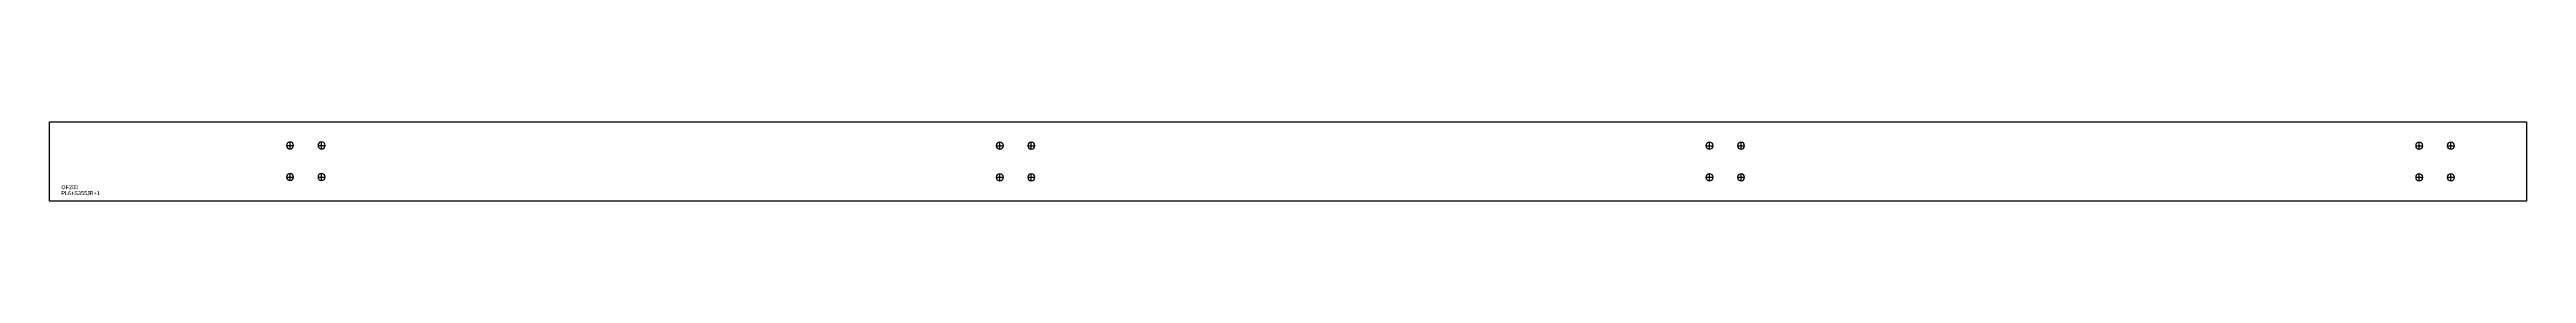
# Model space of a CAD drawing. Extents: x 0 to 6282, y 0 to 200.
import ezdxf

# ---------------------------------------------------------------- set-up
doc = ezdxf.new("R2010")
doc.units = 0
for name, color, linetype in [('18', 7, 'CONTINUOUS'), ('CUT', 7, 'CONTINUOUS'), ('SCRIBE', 3, 'CONTINUOUS'), ('TEXT', 7, 'CONTINUOUS')]:
    doc.layers.add(name, color=color, linetype=linetype)

msp = doc.modelspace()

# ---------------------------------------------------------------- linework, layer by layer
at = {"layer": '18', "color": 7, "linetype": 'CONTINUOUS'}
for p, q in [((601, 140.7), (619, 140.7)), ((610, 131.7), (610, 149.7)), ((681, 140.7), (699, 140.7)), ((690, 131.7), (690, 149.7)), ((2401, 140), (2419, 140)), ((2410, 131), (2410, 149)), ((2481, 140), (2499, 140)), ((2490, 131), (2490, 149)), ((4201, 140), (4219, 140)), ((4210, 131), (4210, 149)), ((4281, 140), (4299, 140)), ((4290, 131), (4290, 149)), ((6001, 140), (6019, 140)), ((6010, 131), (6010, 149)), ((6081, 140), (6099, 140)), ((6090, 131), (6090, 149)), ((610, 51.7), (610, 69.7)), ((690, 51.7), (690, 69.7)), ((2410, 51), (2410, 69)), ((2490, 51), (2490, 69)), ((4210, 51), (4210, 69)), ((4290, 51), (4290, 69)), ((6010, 51), (6010, 69)), ((6090, 51), (6090, 69)), ((601, 60.7), (619, 60.7)), ((681, 60.7), (699, 60.7)), ((2401, 60), (2419, 60)), ((2481, 60), (2499, 60)), ((4201, 60), (4219, 60)), ((4281, 60), (4299, 60)), ((6001, 60), (6019, 60)), ((6081, 60), (6099, 60))]:
    msp.add_line(p, q, dxfattribs=at)
for points in [[(610, 149.7, 1), (610, 131.7, 1)], [(690, 149.7, 1), (690, 131.7, 1)], [(2410, 149, 1), (2410, 131, 1)], [(2490, 149, 1), (2490, 131, 1)], [(4210, 149, 1), (4210, 131, 1)], [(4290, 149, 1), (4290, 131, 1)], [(6010, 149, 1), (6010, 131, 1)], [(6090, 149, 1), (6090, 131, 1)], [(610, 69.7, 1), (610, 51.7, 1)], [(690, 69.7, 1), (690, 51.7, 1)], [(2410, 69, 1), (2410, 51, 1)], [(2490, 69, 1), (2490, 51, 1)], [(4210, 69, 1), (4210, 51, 1)], [(4290, 69, 1), (4290, 51, 1)], [(6010, 69, 1), (6010, 51, 1)], [(6090, 69, 1), (6090, 51, 1)]]:
    msp.add_lwpolyline(points, format="xyb", close=True, dxfattribs=at)
at = {"layer": 'CUT', "color": 7, "linetype": 'CONTINUOUS'}
msp.add_lwpolyline([(0, 0), (0, 200), (6281.9, 200), (6281.9, 0)], close=True, dxfattribs=at)

# ---------------------------------------------------------------- texts
at = {"layer": 'SCRIBE', "color": 3}
msp.add_text('OF200', height=10, dxfattribs=at).set_placement((30, 30))
at = {"layer": 'TEXT', "color": 7}
msp.add_text('PL6+S355JR+1', height=10, dxfattribs=at).set_placement((30, 15))

doc.saveas('drawing.dxf')
